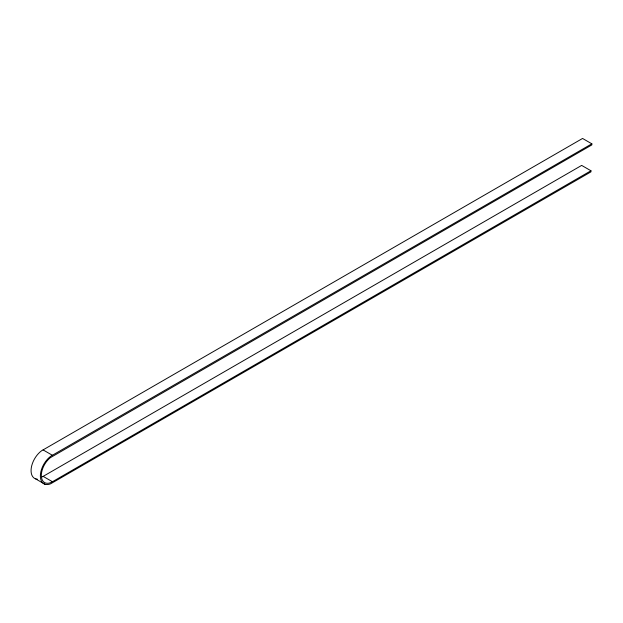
<?xml version="1.0" encoding="UTF-8"?>
<svg xmlns="http://www.w3.org/2000/svg" width="623" height="623" viewBox="0 0 623 623"><rect width="100%" height="100%" fill="white"/><g stroke="black" fill="none" stroke-linecap="round" stroke-linejoin="round"><path stroke-width="0.93" d="M42.232 476.899L581.664 165.407L590.954 170.764L590.954 171.87L50.627 483.791A17.008 9.82 -60 0 1 40.363 475.77A17.008 9.82 -60 0 1 51 456.052L591.85 143.82L591.85 144.918L50.37 457.664A15.622 9.018 -60 0 0 41.352 476.081A15.622 9.018 -60 0 0 51.514 482.264L590.954 170.764M37.38 479.196A17.008 9.82 -60 0 1 31.282 467.881A17.008 9.82 -60 0 1 41.71 450.686L582.56 138.454L591.85 143.82M43.096 449.915L52.387 455.273M43.096 476.346L52.387 481.711M35.628 478.877L44.918 484.242"/></g></svg>
